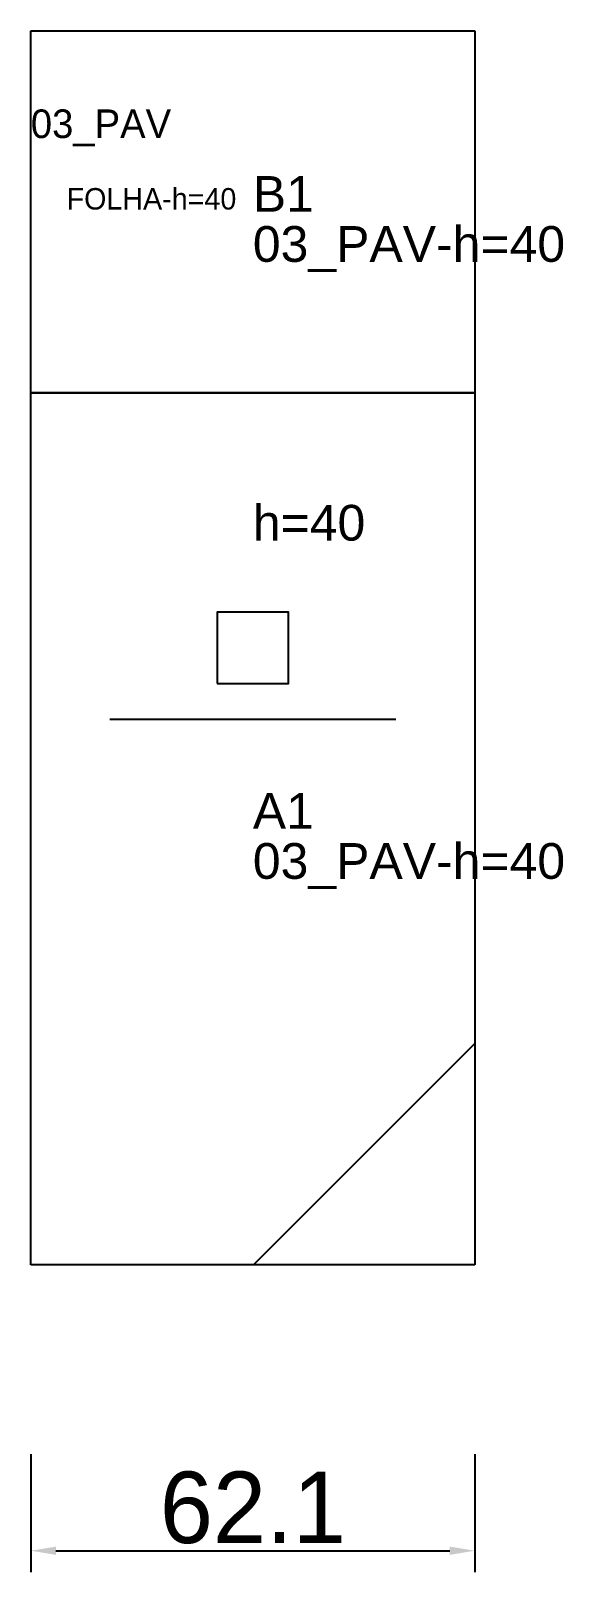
# Model space of a CAD drawing. Header units: metres. Extents: x 222 to 297, y -14 to 202.
import ezdxf

# ---------------------------------------------------------------- set-up
doc = ezdxf.new("R2010")
doc.units = ezdxf.units.M
for name, color, linetype in [('3', 3, 'CONTINUOUS'), ('AUX00', 7, 'CONTINUOUS'), ('COTA', 241, 'CONTINUOUS'), ('FOLHA', 255, 'CONTINUOUS'), ('Hachura', 251, 'CONTINUOUS'), ('NOMENCLATURA', 7, 'CONTINUOUS'), ('Nível', 160, 'CONTINUOUS'), ('Painéis', 200, 'CONTINUOUS'), ('Pilares', 5, 'CONTINUOUS'), ('SARR_2.2x7', 40, 'CONTINUOUS')]:
    doc.layers.add(name, color=color, linetype=linetype)
doc.styles.add('ARIAL', font='Arial.ttf')
doc.styles.add('STR_STANDARD', font='arial.ttf')
doc.dimstyles.new('EZ DXF', dxfattribs={"dimtxt": 10, "dimasz": 3.5, "dimexe": 3, "dimexo": 1.5, "dimgap": 1, "dimtad": 1, "dimdec": 1, "dimdsep": 46, "dimcen": 2.5, "dimazin": 3, "dimtfac": 1, "dimtmove": 0, "dimatfit": 3})

msp = doc.modelspace()

# ---------------------------------------------------------------- hatches: boundary and pattern name
at = {"layer": 'Hachura'}
h = msp.add_hatch(dxfattribs=at)
h.set_pattern_fill('ANSI31', scale=50)
h.paths.add_polyline_path([(222.2, 201.5), (284.31, 201.5), (284.31, 28.86), (222.2, 28.86)])
h = msp.add_hatch(dxfattribs=at)
h.set_pattern_fill('ANSI31', scale=50)
h.paths.add_polyline_path([(222.2, 201.5), (284.31, 201.5), (284.31, 28.86), (222.2, 28.86)])

# ---------------------------------------------------------------- linework, layer by layer
at = {"layer": '3'}
msp.add_lwpolyline([(222.2, 150.86), (284.31, 150.86)], close=True, dxfattribs=at)
msp.add_lwpolyline([(222.2, 150.86), (284.31, 150.86)], close=True, dxfattribs=at)
at = {"layer": 'Painéis', "color": 200}
for p, q in [((222.2, 201.5), (284.31, 201.5)), ((222.2, 28.86), (222.2, 201.5)), ((222.2, 201.5), (284.31, 201.5)), ((222.2, 28.86), (222.2, 201.5)), ((284.31, 201.5), (284.31, 28.86)), ((284.31, 201.5), (284.31, 28.86)), ((284.31, 28.86), (222.2, 28.86)), ((284.31, 28.86), (222.2, 28.86))]:
    msp.add_line(p, q, dxfattribs=at)
at = {"layer": 'Pilares'}
msp.add_lwpolyline([(248.255, 110.18), (258.255, 110.18), (258.255, 120.18), (248.255, 120.18)], close=True, dxfattribs=at)
msp.add_lwpolyline([(248.255, 110.18), (258.255, 110.18), (258.255, 120.18), (248.255, 120.18)], close=True, dxfattribs=at)
at = {"layer": 'SARR_2.2x7'}
msp.add_line((233.255, 105.18), (273.255, 105.18), dxfattribs=at)
msp.add_line((233.255, 105.18), (273.255, 105.18), dxfattribs=at)

# ---------------------------------------------------------------- texts
at = {"layer": '3', "style": 'STR_STANDARD'}
for s, p in [('B1', (253.255, 176.18)), ('B1', (253.255, 176.18)), ('A1', (253.255, 89.86)), ('A1', (253.255, 89.86))]:
    msp.add_text(s, height=5, dxfattribs=at).set_placement(p)
at = {"layer": 'AUX00', "style": 'STR_STANDARD'}
for p in [(253.255, 169.18), (253.255, 169.18), (253.255, 82.86), (253.255, 82.86)]:
    msp.add_text('03_PAV-h=40', height=5, dxfattribs=at).set_placement(p)
at = {"layer": 'FOLHA'}
msp.add_text('FOLHA-h=40', height=3, dxfattribs=at).set_placement((227.2, 176.5))
msp.add_text('FOLHA-h=40', height=3, dxfattribs=at).set_placement((227.2, 176.5))
at = {"layer": 'NOMENCLATURA', "insert": (253.255, 135.18), "char_height": 5, "attachment_point": 1, "style": 'ARIAL'}
msp.add_mtext('h=40', dxfattribs=at)
msp.add_mtext('h=40', dxfattribs=at)
at = {"layer": 'Nível'}
msp.add_text('03_PAV', height=4, dxfattribs=at).set_placement((222.2, 186.5))
msp.add_text('03_PAV', height=4, dxfattribs=at).set_placement((222.2, 186.5))

# ---------------------------------------------------------------- dimensions: what is measured, and where the dimension line sits
at = {"layer": 'COTA'}
msp.add_linear_dim(base=(222.2, -11.14), p1=(222.2, 3.86), p2=(284.31, 3.86), dimstyle='EZ DXF', dxfattribs=at).render()
msp.add_linear_dim(base=(222.2, -11.14), p1=(222.2, 3.86), p2=(284.31, 3.86), dimstyle='EZ DXF', dxfattribs=at).render()

doc.saveas('drawing.dxf')
